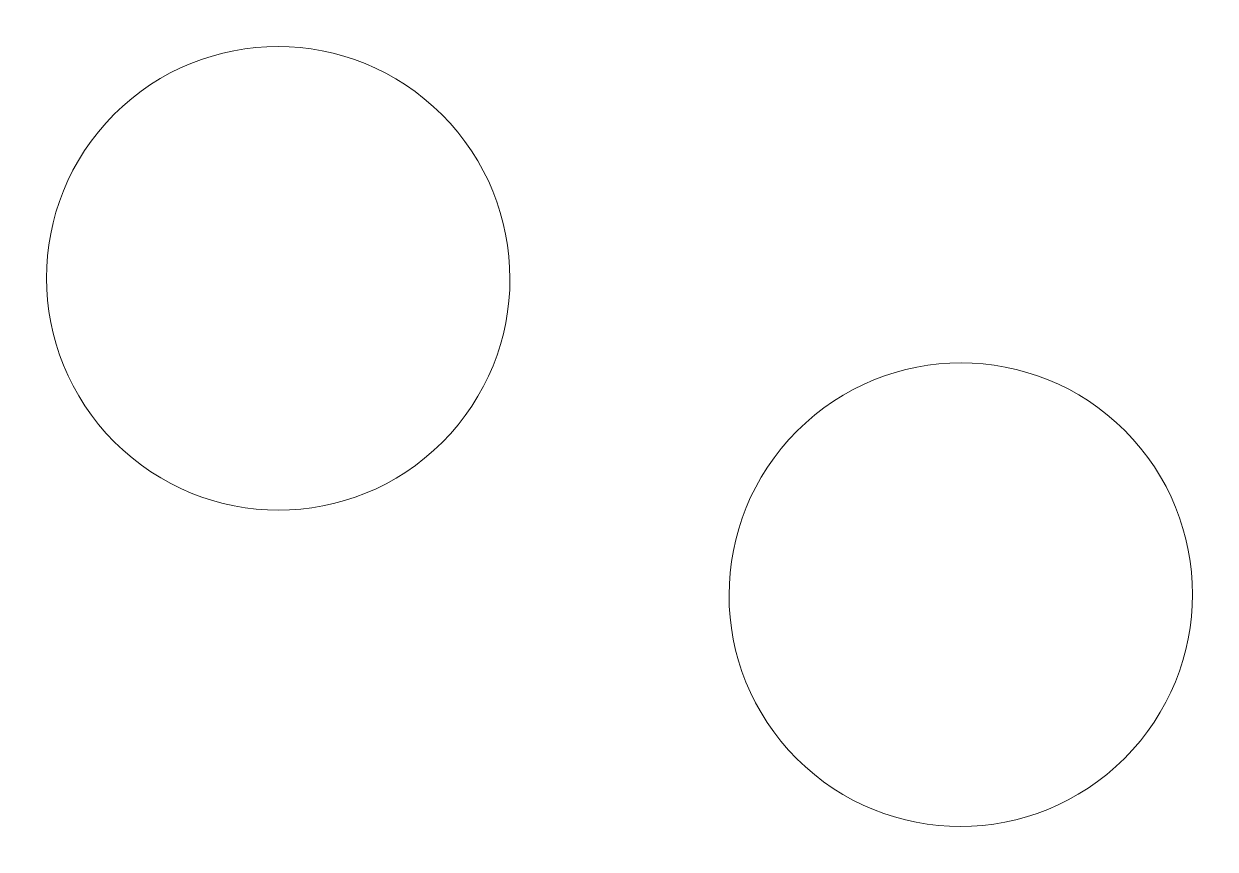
# Model space of a CAD drawing. Extents: x -335 to 2177, y -1469 to 271.
import ezdxf

# ---------------------------------------------------------------- set-up
doc = ezdxf.new("R2010")
doc.units = 0
doc.header["$MEASUREMENT"] = 0
doc.layers.add('Capa 1', color=7, linetype='Continuous')

# ---------------------------------------------------------------- blocks, each defined once
blk = doc.blocks.new('block 2')
at = {"layer": 'Capa 1', "lineweight": 0}
blk.add_open_spline([(1985.2, -1277.6), (2176.2, -1086.6), (2176.5, -777.3), (1985.9, -586.7), (1795.4, -396.1), (1486.1, -396.5), (1295.1, -587.4), (1104.1, -778.4), (1103.8, -1087.7), (1294.4, -1278.3), (1485, -1468.9), (1794.3, -1468.5), (1985.2, -1277.6)], degree=3, knots=[0, 0, 0, 0, 1, 1, 1, 2, 2, 2, 3, 3, 3, 4, 4, 4, 4], dxfattribs=at)
blk = doc.blocks.new('block 3')
at = {"layer": 'Capa 1', "lineweight": 0}
blk.add_open_spline([(-143.9, -610.9), (-334.9, -419.9), (-335.2, -110.6), (-144.6, 79.9), (46, 270.5), (355.3, 270.2), (546.2, 79.2), (737.2, -111.7), (737.5, -421), (546.9, -611.6), (356.4, -802.2), (47.1, -801.9), (-143.9, -610.9)], degree=3, knots=[0, 0, 0, 0, 1, 1, 1, 2, 2, 2, 3, 3, 3, 4, 4, 4, 4], dxfattribs=at)

msp = doc.modelspace()

# ---------------------------------------------------------------- block references
at = {"layer": 'Capa 1'}
for name in ['block 3', 'block 2']:
    msp.add_blockref(name, (0, 0), dxfattribs=at)

doc.saveas('drawing.dxf')
